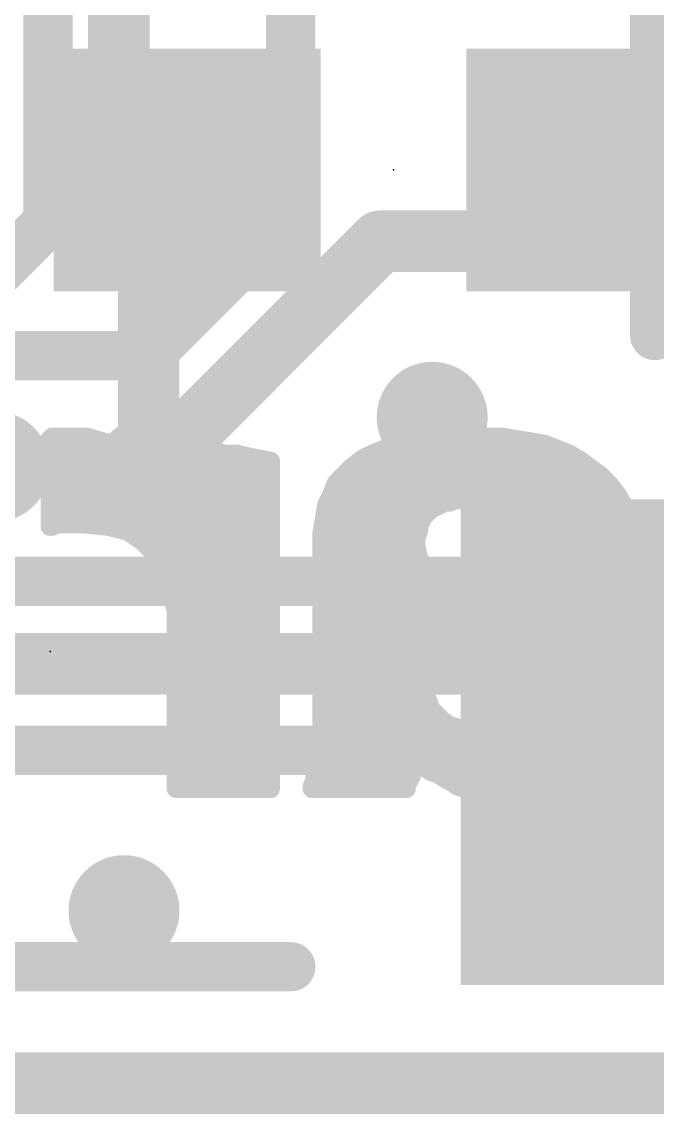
# Model space of a CAD drawing. Extents: x -25 to 77, y -62 to 26.
# Drawn here: x 13.092 to 15.71, y -0.127 to 4.372 of the extents above; entities that cross this region are included whole.
import ezdxf

# ---------------------------------------------------------------- set-up
doc = ezdxf.new("R2010")
doc.units = 0
for name, color, linetype in [('1', 12, 'CONTINUOUS'), ('16', 53, 'CONTINUOUS'), ('18', 110, 'CONTINUOUS'), ('20', 53, 'CONTINUOUS'), ('21', 41, 'CONTINUOUS'), ('22', 40, 'CONTINUOUS'), ('24', 53, 'CONTINUOUS')]:
    doc.layers.add(name, color=color, linetype=linetype)

# ---------------------------------------------------------------- blocks, each defined once
blk = doc.blocks.new('RECT')
blk.add_solid([(-0.5, -0.5), (0.5, -0.5), (-0.5, 0.5), (0.5, 0.5)])
blk = doc.blocks.new('ROUNDV')
at = {"const_width": 0.5}
blk.add_lwpolyline([(0, -0.25, 1), (0, 0.25, 1), (0, -0.25)], format="xyb", dxfattribs=at)

msp = doc.modelspace()

# ---------------------------------------------------------------- linework, layer by layer
at = {"layer": '1'}
for points, const_width in [([(13.2, 5.08), (13.2, 3.548)], 0.2032), ([(14.2, 5.08), (14.2, 3.5828)], 0.2032), ([(12.954, 3.302), (13.2, 3.548)], 0.2032), ([(13.6144, 2.9972), (14.2, 3.5828)], 0.2032), ([(14.5678, 3.468), (13.6144, 2.5146)], 0.254), ([(18.034, 3.468), (14.5678, 3.468)], 0.254), ([(12.446, 2.9972), (13.6144, 2.9972)], 0.2032), ([(0, 0), (25.4, 0)], 0.254)]:
    msp.add_lwpolyline(points, dxfattribs=dict(at, const_width=const_width))
for points, const_width in [([(13.2359, 3.5121, 1), (13.1641, 3.5839)], 0.1016), ([(14.2359, 3.5469, 1), (14.1641, 3.6187)], 0.1016), ([(14.1492, 3.5828, 1), (14.2508, 3.5828)], 0.1016), ([(13.1492, 3.548, 1), (13.2508, 3.548)], 0.1016), ([(14.5678, 3.5315, 1), (14.5678, 3.4045)], 0.127), ([(14.6127, 3.4231, 1), (14.5229, 3.5129)], 0.127), ([(13.5785, 3.0331, 1), (13.6503, 2.9613)], 0.1016), ([(13.6144, 2.9464, 1), (13.6144, 3.048)], 0.1016), ([(13.5695, 2.5595, 1), (13.6593, 2.4697)], 0.127)]:
    msp.add_lwpolyline(points, format="xyb", dxfattribs=dict(at, const_width=const_width))
at = {"layer": '16'}
for points, const_width in [([(13.4912, 4.6482), (13.4912, 3.9196)], 0.254), ([(13.4912, 3.9196), (13.6144, 3.7964)], 0.254), ([(13.6144, 3.6034), (13.6144, 3.7964)], 0.254), ([(13.6144, 3.6034), (13.7728, 3.7617)], 0.254), ([(13.6144, 2.5146), (13.6144, 3.6034)], 0.254), ([(17.7546, 2.0676), (10.8864, 2.0676)], 0.2032), ([(10.7188, 1.7272), (18.1102, 1.7272)], 0.254), ([(18.2626, 1.3716), (12.5476, 1.3716)], 0.2032), ([(0, 0), (25.4, 0)], 0.254)]:
    msp.add_lwpolyline(points, dxfattribs=dict(at, const_width=const_width))
at = {"layer": '16', "const_width": 0.127}
for points in [[(13.5361, 3.9645, 1), (13.4463, 3.8747)], [(13.4277, 3.9196, 1), (13.5547, 3.9196)], [(13.6779, 3.7964, 1), (13.5509, 3.7964)], [(13.5695, 3.7515, 1), (13.6593, 3.8413)], [(13.8177, 3.7168, 1), (13.7279, 3.8066)], [(13.6779, 3.6034, 1), (13.5509, 3.6034)], [(13.5695, 3.6483, 1), (13.6593, 3.5585)], [(13.5509, 3.6034, 1), (13.6779, 3.6034)], [(13.5509, 2.5146, 1), (13.6779, 2.5146)]]:
    msp.add_lwpolyline(points, format="xyb", dxfattribs=at)
at = {"layer": '20', "const_width": 0.2032}
msp.add_lwpolyline([(25.4, 0), (0, 0)], dxfattribs=at)
at = {"layer": '21', "const_width": 0.2032}
for points in [[(15.7, 4.73), (15.7, 3.08)], [(11.2, 0.48), (14.2, 0.48)]]:
    msp.add_lwpolyline(points, dxfattribs=at)
at = {"layer": '21', "const_width": 0.1016}
for points in [[(15.6492, 3.08, 1), (15.7508, 3.08)], [(14.2, 0.4292, 1), (14.2, 0.5308)]]:
    msp.add_lwpolyline(points, format="xyb", dxfattribs=at)
at = {"layer": '22', "const_width": 0.0762}
for points in [[(13.217, 2.663), (13.207, 2.653)], [(13.357, 2.663), (13.217, 2.663)], [(13.497, 2.623), (13.357, 2.663)], [(14.847, 2.663), (14.787, 2.653)], [(15.067, 2.663), (14.847, 2.663)], [(15.247, 2.633), (15.067, 2.663)], [(13.207, 2.653), (13.207, 2.293)], [(13.617, 2.543), (13.497, 2.623)], [(13.787, 2.623), (13.747, 2.633)], [(13.747, 2.633), (13.747, 2.363)], [(13.837, 2.613), (13.787, 2.623)], [(14.627, 2.623), (14.587, 2.613)], [(14.687, 2.643), (14.627, 2.623)], [(14.737, 2.653), (14.687, 2.643)], [(14.787, 2.653), (14.737, 2.653)], [(15.347, 2.593), (15.247, 2.633)], [(13.207, 2.5908), (13.5453, 2.5908)], [(13.747, 2.5908), (13.9858, 2.5908)], [(13.877, 2.603), (13.837, 2.613)], [(13.927, 2.593), (13.877, 2.603)], [(13.977, 2.593), (13.927, 2.593)], [(14.017, 2.583), (13.977, 2.593)], [(14.117, 2.563), (14.017, 2.583)], [(14.497, 2.573), (14.457, 2.543)], [(14.537, 2.593), (14.497, 2.573)], [(14.5326, 2.5908), (15.3507, 2.5908)], [(14.587, 2.613), (14.537, 2.593)], [(15.397, 2.563), (15.347, 2.593)], [(13.667, 2.493), (13.617, 2.543)], [(14.117, 1.213), (14.117, 2.563)], [(14.457, 2.543), (14.387, 2.473)], [(15.477, 2.503), (15.397, 2.563)], [(13.207, 2.5146), (13.6454, 2.5146)], [(13.707, 2.433), (13.667, 2.493)], [(13.747, 2.5146), (14.117, 2.5146)], [(14.4286, 2.5146), (15.4615, 2.5146)], [(15.517, 2.463), (15.477, 2.503)], [(13.207, 2.4384), (13.7034, 2.4384)], [(13.747, 2.4384), (14.117, 2.4384)], [(14.387, 2.473), (14.367, 2.423)], [(14.3732, 2.4384), (15.5355, 2.4384)], [(15.547, 2.423), (15.517, 2.463)], [(13.737, 2.363), (13.707, 2.433)], [(14.367, 2.423), (14.347, 2.383)], [(14.777, 2.363), (14.837, 2.393)], [(14.837, 2.393), (14.857, 2.393)], [(14.857, 2.393), (14.877, 2.403)], [(14.877, 2.403), (14.947, 2.403)], [(14.947, 2.403), (14.967, 2.413)], [(14.967, 2.413), (14.997, 2.403)], [(14.997, 2.403), (15.047, 2.403)], [(15.047, 2.403), (15.077, 2.393)], [(15.077, 2.393), (15.097, 2.393)], [(15.097, 2.393), (15.137, 2.373)], [(15.577, 2.373), (15.547, 2.423)], [(13.207, 2.3622), (14.117, 2.3622)], [(13.747, 2.363), (13.737, 2.363)], [(14.347, 2.383), (14.327, 2.263)], [(14.3435, 2.3622), (14.7762, 2.3622)], [(14.747, 2.333), (14.777, 2.363)], [(15.137, 2.373), (15.197, 2.313)], [(15.1478, 2.3622), (15.5806, 2.3622)], [(15.597, 2.313), (15.577, 2.373)], [(13.217, 2.293), (13.237, 2.303)], [(13.237, 2.303), (13.347, 2.303)], [(13.347, 2.303), (13.447, 2.293)], [(14.727, 2.293), (14.747, 2.333)], [(15.197, 2.313), (15.217, 2.273)], [(15.607, 2.263), (15.597, 2.313)], [(13.207, 2.293), (13.217, 2.293)], [(13.447, 2.293), (13.527, 2.273)], [(13.475, 2.286), (14.117, 2.286)], [(13.527, 2.273), (13.587, 2.233)], [(14.327, 2.263), (14.327, 1.363)], [(14.3308, 2.286), (14.727, 2.286)], [(14.717, 2.243), (14.727, 2.273)], [(14.727, 2.273), (14.727, 2.293)], [(15.2105, 2.286), (15.6024, 2.286)], [(15.217, 2.273), (15.217, 2.243)], [(15.617, 2.193), (15.607, 2.263)], [(13.587, 2.233), (13.647, 2.173)], [(14.717, 2.213), (14.717, 2.243)], [(14.727, 2.163), (14.717, 2.213)], [(15.217, 2.243), (15.227, 2.223)], [(15.227, 2.223), (15.227, 2.193)], [(13.6102, 2.2098), (14.117, 2.2098)], [(13.647, 2.173), (13.707, 2.033)], [(14.327, 2.2098), (14.7176, 2.2098)], [(15.227, 2.2098), (15.6146, 2.2098)], [(15.227, 2.193), (15.617, 2.193)], [(13.6639, 2.1336), (14.117, 2.1336)], [(14.327, 2.1336), (14.7491, 2.1336)], [(14.757, 2.123), (14.727, 2.163)], [(14.797, 2.093), (14.757, 2.123)], [(14.857, 2.073), (14.797, 2.093)], [(13.6965, 2.0574), (14.117, 2.0574)], [(13.707, 2.033), (13.727, 1.943)], [(14.327, 2.0574), (14.9259, 2.0574)], [(14.927, 2.063), (14.857, 2.073)], [(14.927, 2.063), (14.887, 1.853)], [(14.887, 1.853), (14.927, 2.063)], [(14.9259, 2.0574), (14.9718, 2.0574)], [(15.007, 2.053), (14.927, 2.063)], [(15.097, 2.043), (15.007, 2.053)], [(15.187, 2.023), (15.097, 2.043)], [(15.107, 1.813), (15.187, 2.023)], [(15.187, 2.023), (15.107, 1.813)], [(15.267, 2.013), (15.187, 2.023)], [(15.357, 1.993), (15.267, 2.013)], [(15.437, 1.963), (15.357, 1.993)], [(13.7185, 1.9812), (14.117, 1.9812)], [(13.727, 1.943), (13.727, 1.213)], [(14.327, 1.9812), (14.9114, 1.9812)], [(14.9114, 1.9812), (15.1711, 1.9812)], [(15.1711, 1.9812), (15.3885, 1.9812)], [(15.507, 1.923), (15.437, 1.963)], [(13.727, 1.905), (14.117, 1.905)], [(14.327, 1.905), (14.717, 1.905)], [(14.717, 1.723), (14.717, 1.913)], [(14.717, 1.913), (14.737, 1.903)], [(14.733, 1.905), (14.8969, 1.905)], [(14.737, 1.903), (14.747, 1.893)], [(14.8969, 1.905), (15.142, 1.905)], [(15.1421, 1.905), (15.525, 1.905)], [(15.567, 1.863), (15.507, 1.923)], [(14.747, 1.893), (14.767, 1.883)], [(14.767, 1.883), (14.777, 1.873)], [(14.777, 1.873), (14.797, 1.873)], [(14.797, 1.873), (14.837, 1.853)], [(14.837, 1.853), (14.887, 1.853)], [(14.887, 1.853), (14.907, 1.843)], [(15.617, 1.793), (15.567, 1.863)], [(13.727, 1.8288), (14.117, 1.8288)], [(14.327, 1.8288), (14.717, 1.8288)], [(14.907, 1.843), (14.947, 1.843)], [(14.947, 1.843), (14.977, 1.833)], [(14.977, 1.833), (15.017, 1.833)], [(15.017, 1.833), (15.047, 1.823)], [(15.0296, 1.8288), (15.113, 1.8288)], [(15.047, 1.823), (15.067, 1.823)], [(15.067, 1.823), (15.087, 1.813)], [(15.087, 1.813), (15.107, 1.813)], [(15.107, 1.813), (15.207, 1.763)], [(15.113, 1.8288), (15.5914, 1.8288)], [(15.207, 1.763), (15.247, 1.723)], [(15.647, 1.703), (15.617, 1.793)], [(13.727, 1.7526), (14.117, 1.7526)], [(14.327, 1.7526), (14.717, 1.7526)], [(14.727, 1.703), (14.717, 1.723)], [(15.2174, 1.7526), (15.6305, 1.7526)], [(15.247, 1.723), (15.267, 1.683)], [(13.727, 1.6764), (14.117, 1.6764)], [(14.327, 1.6764), (14.727, 1.6764)], [(14.727, 1.673), (14.727, 1.703)], [(14.737, 1.653), (14.727, 1.673)], [(15.267, 1.683), (15.267, 1.643)], [(15.267, 1.6764), (15.6494, 1.6764)], [(15.657, 1.593), (15.647, 1.703)], [(14.737, 1.623), (14.737, 1.653)], [(15.267, 1.643), (15.277, 1.613)], [(13.727, 1.6002), (14.117, 1.6002)], [(14.327, 1.6002), (14.7446, 1.6002)], [(14.747, 1.593), (14.737, 1.623)], [(14.767, 1.573), (14.747, 1.593)], [(15.277, 1.613), (15.267, 1.593)], [(15.267, 1.593), (15.267, 1.573)], [(15.2706, 1.6002), (15.6563, 1.6002)], [(15.657, 1.543), (15.657, 1.593)], [(14.777, 1.543), (14.767, 1.573)], [(14.827, 1.493), (14.777, 1.543)], [(15.267, 1.573), (15.257, 1.543)], [(15.257, 1.543), (15.257, 1.533)], [(15.647, 1.493), (15.657, 1.543)], [(13.727, 1.524), (14.117, 1.524)], [(14.327, 1.524), (14.796, 1.524)], [(14.857, 1.473), (14.827, 1.493)], [(15.247, 1.513), (15.217, 1.483)], [(15.257, 1.533), (15.247, 1.513)], [(15.2525, 1.524), (15.6532, 1.524)], [(15.627, 1.413), (15.647, 1.493)], [(13.727, 1.4478), (14.117, 1.4478)], [(14.327, 1.4478), (14.9578, 1.4478)], [(14.977, 1.443), (14.857, 1.473)], [(15.147, 1.453), (15.127, 1.443)], [(15.1366, 1.4478), (15.6357, 1.4478)], [(15.167, 1.453), (15.147, 1.453)], [(15.187, 1.463), (15.167, 1.453)], [(15.197, 1.473), (15.187, 1.463)], [(15.217, 1.483), (15.197, 1.473)], [(15.127, 1.443), (14.977, 1.443)], [(15.607, 1.373), (15.627, 1.413)], [(13.727, 1.3716), (14.117, 1.3716)], [(14.327, 1.363), (14.317, 1.343)], [(14.327, 1.3716), (15.6059, 1.3716)], [(15.577, 1.333), (15.607, 1.373)], [(14.317, 1.343), (14.317, 1.303)], [(14.697, 1.323), (14.707, 1.333)], [(14.697, 1.263), (14.697, 1.323)], [(14.707, 1.333), (14.707, 1.353)], [(14.707, 1.353), (14.727, 1.333)], [(14.727, 1.333), (14.747, 1.303)], [(15.517, 1.273), (15.577, 1.333)], [(13.727, 1.2954), (14.117, 1.2954)], [(14.307, 1.273), (14.297, 1.253)], [(14.317, 1.303), (14.307, 1.283)], [(14.307, 1.283), (14.307, 1.273)], [(14.3132, 1.2954), (14.697, 1.2954)], [(14.747, 1.303), (14.777, 1.283)], [(14.7584, 1.2954), (15.5394, 1.2954)], [(14.777, 1.283), (14.807, 1.273)], [(14.807, 1.273), (14.837, 1.253)], [(15.487, 1.253), (15.517, 1.273)], [(14.297, 1.243), (14.287, 1.223)], [(14.287, 1.223), (14.287, 1.213)], [(14.297, 1.253), (14.297, 1.243)], [(14.677, 1.233), (14.687, 1.243)], [(14.677, 1.213), (14.677, 1.233)], [(14.687, 1.253), (14.697, 1.263)], [(14.687, 1.243), (14.687, 1.253)], [(14.837, 1.253), (14.857, 1.243)], [(14.857, 1.243), (14.887, 1.223)], [(14.887, 1.223), (14.917, 1.213)], [(15.407, 1.213), (15.487, 1.253)], [(13.727, 1.2192), (14.117, 1.2192)], [(13.727, 1.213), (14.117, 1.213)], [(14.287, 1.2192), (14.677, 1.2192)], [(14.287, 1.213), (14.677, 1.213)], [(14.8984, 1.2192), (15.4194, 1.2192)], [(14.917, 1.213), (14.957, 1.203)], [(14.957, 1.203), (14.987, 1.193)], [(14.987, 1.193), (15.017, 1.193)], [(15.017, 1.193), (15.047, 1.183)], [(15.047, 1.183), (15.117, 1.183)], [(15.117, 1.183), (15.147, 1.173)], [(15.227, 1.173), (15.277, 1.183)], [(15.277, 1.183), (15.327, 1.183)], [(15.327, 1.183), (15.367, 1.203)], [(15.367, 1.203), (15.407, 1.213)], [(15.147, 1.173), (15.227, 1.173)]]:
    msp.add_lwpolyline(points, dxfattribs=at)
at = {"layer": '22', "const_width": 0.0381}
for points in [[(13.217, 2.6821, 1), (13.217, 2.644)], [(13.2305, 2.6495, 1), (13.2035, 2.6765)], [(13.3622, 2.6813, 1), (13.3518, 2.6447)], [(13.357, 2.644, 1), (13.357, 2.6821)], [(14.847, 2.6821, 1), (14.847, 2.644)], [(14.8501, 2.6442, 1), (14.8439, 2.6818)], [(15.0701, 2.6818, 1), (15.0639, 2.6442)], [(15.067, 2.644, 1), (15.067, 2.6821)], [(13.1935, 2.6665, 1), (13.2205, 2.6395)], [(13.2261, 2.653, 1), (13.188, 2.653)], [(13.5076, 2.6389, 1), (13.4864, 2.6071)], [(13.4918, 2.6047, 1), (13.5022, 2.6413)], [(13.766, 2.633, 1), (13.7279, 2.633)], [(13.7516, 2.6515, 1), (13.7424, 2.6145)], [(13.7907, 2.6417, 1), (13.7833, 2.6043)], [(13.7824, 2.6045, 1), (13.7916, 2.6415)], [(14.621, 2.6411, 1), (14.633, 2.6049)], [(14.6316, 2.6045, 1), (14.6224, 2.6415)], [(14.6833, 2.6617, 1), (14.6907, 2.6243)], [(14.693, 2.6249, 1), (14.681, 2.6611)], [(14.737, 2.6721, 1), (14.737, 2.634)], [(14.7407, 2.6343, 1), (14.7333, 2.6717)], [(14.7839, 2.6718, 1), (14.7901, 2.6342)], [(14.787, 2.634, 1), (14.787, 2.6721)], [(15.2541, 2.6507, 1), (15.2399, 2.6153)], [(15.2439, 2.6142, 1), (15.2501, 2.6518)], [(13.207, 2.6099, 1), (13.207, 2.5718)], [(13.5453, 2.5718, 1), (13.5453, 2.6099)], [(13.747, 2.6099, 1), (13.747, 2.5718)], [(13.8416, 2.6315, 1), (13.8324, 2.5945)], [(13.8333, 2.5943, 1), (13.8407, 2.6317)], [(13.8807, 2.6217, 1), (13.8733, 2.5843)], [(13.8724, 2.5845, 1), (13.8816, 2.6215)], [(13.927, 2.612, 1), (13.927, 2.5739)], [(13.9233, 2.5743, 1), (13.9307, 2.6117)], [(13.9816, 2.6115, 1), (13.9724, 2.5745)], [(13.977, 2.5739, 1), (13.977, 2.612)], [(13.9858, 2.5718, 1), (13.9858, 2.6099)], [(14.0207, 2.6017, 1), (14.0133, 2.5643)], [(14.0124, 2.5645, 1), (14.0216, 2.6015)], [(14.5084, 2.5578, 1), (14.4856, 2.5882)], [(14.5326, 2.6099, 1), (14.5326, 2.5718)], [(14.5299, 2.6107, 1), (14.5441, 2.5753)], [(14.5455, 2.576, 1), (14.5285, 2.61)], [(14.5824, 2.6315, 1), (14.5916, 2.5945)], [(14.5941, 2.5953, 1), (14.5799, 2.6307)], [(15.3568, 2.6093, 1), (15.3372, 2.5767)], [(15.3399, 2.5753, 1), (15.3541, 2.6107)], [(15.3507, 2.5718, 1), (15.3507, 2.6099)], [(13.6305, 2.5565, 1), (13.6035, 2.5295)], [(13.6064, 2.5271, 1), (13.6276, 2.5589)], [(14.1361, 2.563, 1), (14.098, 2.563)], [(14.1133, 2.5443, 1), (14.1207, 2.5817)], [(14.4456, 2.5582, 1), (14.4684, 2.5278)], [(14.4705, 2.5295, 1), (14.4435, 2.5565)], [(14.4885, 2.59, 1), (14.5055, 2.556)], [(15.4084, 2.5782, 1), (15.3856, 2.5478)], [(15.3872, 2.5467, 1), (15.4068, 2.5793)], [(13.207, 2.5337, 1), (13.207, 2.4956)], [(13.6454, 2.4956, 1), (13.6454, 2.5337)], [(13.6829, 2.5036, 1), (13.6511, 2.4824)], [(13.6535, 2.4795, 1), (13.6805, 2.5065)], [(13.747, 2.5337, 1), (13.747, 2.4956)], [(14.117, 2.4956, 1), (14.117, 2.5337)], [(14.4286, 2.5337, 1), (14.4286, 2.4956)], [(15.4905, 2.5165, 1), (15.4635, 2.4895)], [(15.4615, 2.4956, 1), (15.4615, 2.5337)], [(15.4656, 2.4878, 1), (15.4884, 2.5182)], [(13.207, 2.4575, 1), (13.207, 2.4194)], [(13.7034, 2.4194, 1), (13.7034, 2.4575)], [(13.747, 2.4575, 1), (13.747, 2.4194)], [(14.117, 2.4194, 1), (14.117, 2.4575)], [(14.3732, 2.4575, 1), (14.3732, 2.4194)], [(14.3735, 2.4865, 1), (14.4005, 2.4595)], [(14.4047, 2.4659, 1), (14.3693, 2.4801)], [(15.5322, 2.4744, 1), (15.5018, 2.4516)], [(15.5035, 2.4495, 1), (15.5305, 2.4765)], [(15.5355, 2.4194, 1), (15.5355, 2.4575)], [(13.7245, 2.4405, 1), (13.6895, 2.4255)], [(13.6911, 2.4224, 1), (13.7229, 2.4436)], [(14.3493, 2.4301, 1), (14.3847, 2.4159)], [(14.384, 2.4145, 1), (14.35, 2.4315)], [(14.837, 2.4121, 1), (14.837, 2.374)], [(14.8455, 2.376, 1), (14.8285, 2.41)], [(14.857, 2.374, 1), (14.857, 2.4121)], [(14.877, 2.4221, 1), (14.877, 2.384)], [(14.8855, 2.386, 1), (14.8685, 2.42)], [(14.9385, 2.42, 1), (14.9555, 2.386)], [(14.947, 2.384, 1), (14.947, 2.4221)], [(14.973, 2.4311, 1), (14.961, 2.3949)], [(14.9755, 2.396, 1), (14.9585, 2.43)], [(14.997, 2.4221, 1), (14.997, 2.384)], [(14.991, 2.3849, 1), (15.003, 2.4211)], [(15.053, 2.4211, 1), (15.041, 2.3849)], [(15.047, 2.384, 1), (15.047, 2.4221)], [(15.077, 2.4121, 1), (15.077, 2.374)], [(15.071, 2.3749, 1), (15.083, 2.4111)], [(15.1055, 2.41, 1), (15.0885, 2.376)], [(15.097, 2.374, 1), (15.097, 2.4121)], [(15.5633, 2.4328, 1), (15.5307, 2.4132)], [(15.5318, 2.4116, 1), (15.5622, 2.4344)], [(13.207, 2.3813, 1), (13.207, 2.3432)], [(13.737, 2.3821, 1), (13.737, 2.3439)], [(13.7195, 2.3555, 1), (13.7545, 2.3705)], [(13.747, 2.3439, 1), (13.747, 2.3821)], [(14.117, 2.3432, 1), (14.117, 2.3813)], [(14.3435, 2.3813, 1), (14.3435, 2.3432)], [(14.33, 2.3915, 1), (14.364, 2.3745)], [(14.3658, 2.3799, 1), (14.3282, 2.3861)], [(14.7685, 2.38, 1), (14.7855, 2.346)], [(14.7905, 2.3495, 1), (14.7635, 2.3765)], [(14.7762, 2.3432, 1), (14.7762, 2.3813)], [(14.8485, 2.41, 1), (14.8655, 2.376)], [(15.1505, 2.3865, 1), (15.1235, 2.3595)], [(15.1285, 2.356, 1), (15.1455, 2.39)], [(15.1478, 2.3813, 1), (15.1478, 2.3432)], [(15.5951, 2.379, 1), (15.5589, 2.367)], [(15.5607, 2.3632, 1), (15.5933, 2.3828)], [(15.5806, 2.3432, 1), (15.5806, 2.3813)], [(13.237, 2.322, 1), (13.237, 2.2839)], [(13.2455, 2.286, 1), (13.2285, 2.32)], [(13.3489, 2.322, 1), (13.3451, 2.284)], [(13.347, 2.2839, 1), (13.347, 2.322)], [(13.7279, 2.363, 1), (13.766, 2.363)], [(14.7335, 2.3465, 1), (14.7605, 2.3195)], [(14.764, 2.3245, 1), (14.73, 2.3415)], [(15.214, 2.3215, 1), (15.18, 2.3045)], [(15.1835, 2.2995, 1), (15.2105, 2.3265)], [(15.6157, 2.3167, 1), (15.5783, 2.3093)], [(13.207, 2.3121, 1), (13.207, 2.274)], [(13.188, 2.293, 1), (13.2261, 2.293)], [(13.2085, 2.31, 1), (13.2255, 2.276)], [(13.217, 2.274, 1), (13.217, 2.3121)], [(13.4516, 2.3115, 1), (13.4424, 2.2745)], [(13.4451, 2.274, 1), (13.4489, 2.312)], [(13.475, 2.3051, 1), (13.475, 2.267)], [(13.5376, 2.2889, 1), (13.5164, 2.2571)], [(13.5224, 2.2545, 1), (13.5316, 2.2915)], [(14.117, 2.267, 1), (14.117, 2.3051)], [(14.346, 2.263, 1), (14.3079, 2.263)], [(14.3308, 2.3051, 1), (14.3308, 2.267)], [(14.71, 2.3015, 1), (14.744, 2.2845)], [(14.7461, 2.293, 1), (14.708, 2.293)], [(14.7451, 2.267, 1), (14.7089, 2.279)], [(14.727, 2.267, 1), (14.727, 2.3051)], [(15.2105, 2.3051, 1), (15.2105, 2.267)], [(15.2361, 2.273, 1), (15.198, 2.273)], [(15.2, 2.2645, 1), (15.234, 2.2815)], [(15.5789, 2.307, 1), (15.6151, 2.319)], [(15.6259, 2.2657, 1), (15.5881, 2.2603)], [(15.6024, 2.267, 1), (15.6024, 2.3051)], [(13.6005, 2.2465, 1), (13.5735, 2.2195)], [(13.5764, 2.2171, 1), (13.5976, 2.2489)], [(14.3082, 2.2661, 1), (14.3458, 2.2599)], [(14.6989, 2.249, 1), (14.7351, 2.237)], [(14.7357, 2.2167, 1), (14.6983, 2.2093)], [(14.7361, 2.243, 1), (14.698, 2.243)], [(14.708, 2.273, 1), (14.7461, 2.273)], [(15.234, 2.2515, 1), (15.2, 2.2345)], [(15.198, 2.243, 1), (15.2361, 2.243)], [(15.2461, 2.223, 1), (15.208, 2.223)], [(15.21, 2.2145, 1), (15.244, 2.2315)], [(15.5883, 2.2593, 1), (15.6257, 2.2667)], [(13.6102, 2.2288, 1), (13.6102, 2.1907)], [(13.6645, 2.1805, 1), (13.6295, 2.1655)], [(13.6335, 2.1595, 1), (13.6605, 2.1865)], [(14.117, 2.1907, 1), (14.117, 2.2288)], [(14.327, 2.2288, 1), (14.327, 2.1907)], [(14.698, 2.213, 1), (14.7361, 2.213)], [(14.7176, 2.1907, 1), (14.7176, 2.2288)], [(15.227, 2.2288, 1), (15.227, 2.1907)], [(15.227, 2.2121, 1), (15.227, 2.174)], [(15.208, 2.193, 1), (15.2461, 2.193)], [(15.5981, 2.1903, 1), (15.6359, 2.1957)], [(15.6146, 2.1907, 1), (15.6146, 2.2288)], [(15.617, 2.174, 1), (15.617, 2.2121)], [(13.6639, 2.1526, 1), (13.6639, 2.1145)], [(14.117, 2.1145, 1), (14.117, 2.1526)], [(14.327, 2.1526, 1), (14.327, 2.1145)], [(14.7422, 2.1744, 1), (14.7118, 2.1516)], [(14.7083, 2.1593, 1), (14.7457, 2.1667)], [(14.7684, 2.1382, 1), (14.7456, 2.1078)], [(14.7491, 2.1145, 1), (14.7491, 2.1526)], [(14.7418, 2.1116, 1), (14.7722, 2.1344)], [(14.803, 2.1111, 1), (14.791, 2.0749)], [(14.7856, 2.0778, 1), (14.8084, 2.1082)], [(13.6965, 2.0764, 1), (13.6965, 2.0383)], [(13.7256, 2.0371, 1), (13.6884, 2.0289)], [(14.117, 2.0383, 1), (14.117, 2.0764)], [(14.327, 2.0764, 1), (14.327, 2.0383)], [(14.8597, 2.0919, 1), (14.8543, 2.0541)], [(14.851, 2.0549, 1), (14.863, 2.0911)], [(14.9259, 2.0764, 1), (14.9259, 2.0383)], [(14.9294, 2.0819, 1), (14.9246, 2.0441)], [(14.9457, 2.0594, 1), (14.9083, 2.0666)], [(14.9457, 2.0594, 1), (14.9083, 2.0666)], [(14.9243, 2.0441, 1), (14.9297, 2.0819)], [(14.9259, 2.0383, 1), (14.9259, 2.0764)], [(14.9718, 2.0383, 1), (14.9718, 2.0764)], [(15.0091, 2.0719, 1), (15.0049, 2.0341)], [(15.0046, 2.0341, 1), (15.0094, 2.0719)], [(15.1011, 2.0616, 1), (15.0929, 2.0244)], [(15.0949, 2.0241, 1), (15.0991, 2.0619)], [(13.6895, 2.0255, 1), (13.7245, 2.0405)], [(15.1894, 2.0419, 1), (15.1846, 2.0041)], [(15.2048, 2.0162, 1), (15.1692, 2.0298)], [(15.2048, 2.0162, 1), (15.1692, 2.0298)], [(15.1829, 2.0044, 1), (15.1911, 2.0416)], [(15.2711, 2.0316, 1), (15.2629, 1.9944)], [(15.2646, 1.9941, 1), (15.2694, 2.0319)], [(15.3637, 2.0108, 1), (15.3503, 1.9752)], [(15.3529, 1.9744, 1), (15.3611, 2.0116)], [(13.7185, 2.0002, 1), (13.7185, 1.9622)], [(13.7461, 1.943, 1), (13.708, 1.943)], [(14.117, 1.9622, 1), (14.117, 2.0002)], [(14.327, 2.0002, 1), (14.327, 1.9622)], [(14.9114, 2.0002, 1), (14.9114, 1.9622)], [(14.9114, 1.9622, 1), (14.9114, 2.0002)], [(15.1711, 2.0002, 1), (15.1711, 1.9622)], [(15.1711, 1.9622, 1), (15.1711, 2.0002)], [(15.3885, 1.9622, 1), (15.3885, 2.0002)], [(15.4465, 1.9795, 1), (15.4275, 1.9465)], [(15.4303, 1.9452, 1), (15.4437, 1.9808)], [(13.727, 1.9241, 1), (13.727, 1.886)], [(13.7084, 1.9389, 1), (13.7456, 1.9471)], [(14.117, 1.886, 1), (14.117, 1.9241)], [(14.327, 1.9241, 1), (14.327, 1.886)], [(14.7255, 1.93, 1), (14.7085, 1.896)], [(14.7361, 1.913, 1), (14.698, 1.913)], [(14.733, 1.9241, 1), (14.733, 1.886)], [(14.717, 1.886, 1), (14.717, 1.9241)], [(14.7505, 1.9165, 1), (14.7235, 1.8895)], [(14.7285, 1.886, 1), (14.7455, 1.92)], [(14.8969, 1.9241, 1), (14.8969, 1.886)], [(14.8969, 1.886, 1), (14.8969, 1.9241)], [(15.1421, 1.9241, 1), (15.1421, 1.886)], [(15.142, 1.886, 1), (15.142, 1.9241)], [(15.5205, 1.9365, 1), (15.4935, 1.9095)], [(15.4975, 1.9065, 1), (15.5165, 1.9395)], [(15.525, 1.886, 1), (15.525, 1.9241)], [(14.7555, 1.91, 1), (14.7385, 1.876)], [(14.7335, 1.8795, 1), (14.7605, 1.9065)], [(14.7805, 1.8965, 1), (14.7535, 1.8695)], [(14.777, 1.8921, 1), (14.777, 1.8539)], [(14.7585, 1.866, 1), (14.7755, 1.9)], [(14.7635, 1.8595, 1), (14.7905, 1.8865)], [(14.8055, 1.89, 1), (14.7885, 1.856)], [(14.797, 1.8539, 1), (14.797, 1.8921)], [(14.837, 1.872, 1), (14.837, 1.8339)], [(14.8955, 1.87, 1), (14.8785, 1.836)], [(14.887, 1.8339, 1), (14.887, 1.872)], [(15.5825, 1.8741, 1), (15.5515, 1.8519)], [(15.5535, 1.8495, 1), (15.5805, 1.8765)], [(13.727, 1.8478, 1), (13.727, 1.8097)], [(14.117, 1.8097, 1), (14.117, 1.8478)], [(14.327, 1.8478, 1), (14.327, 1.8097)], [(14.717, 1.8097, 1), (14.717, 1.8478)], [(14.8285, 1.836, 1), (14.8455, 1.87)], [(14.8683, 1.8566, 1), (14.9057, 1.8494)], [(14.8683, 1.8566, 1), (14.9057, 1.8494)], [(14.907, 1.8621, 1), (14.907, 1.824)], [(14.8985, 1.826, 1), (14.9155, 1.86)], [(14.953, 1.8611, 1), (14.941, 1.8249)], [(14.947, 1.824, 1), (14.947, 1.8621)], [(14.977, 1.8521, 1), (14.977, 1.814)], [(14.971, 1.8149, 1), (14.983, 1.8511)], [(15.023, 1.8511, 1), (15.011, 1.8149)], [(15.0296, 1.8478, 1), (15.0296, 1.8097)], [(15.017, 1.814, 1), (15.017, 1.8521)], [(15.047, 1.8421, 1), (15.047, 1.804)], [(15.041, 1.8049, 1), (15.053, 1.8411)], [(15.0755, 1.84, 1), (15.0585, 1.806)], [(15.067, 1.804, 1), (15.067, 1.8421)], [(15.087, 1.8321, 1), (15.087, 1.794)], [(15.0785, 1.796, 1), (15.0955, 1.83)], [(15.1155, 1.83, 1), (15.0985, 1.796)], [(15.113, 1.8478, 1), (15.113, 1.8097)], [(15.107, 1.794, 1), (15.107, 1.8321)], [(15.113, 1.8097, 1), (15.113, 1.8478)], [(15.5914, 1.8097, 1), (15.5914, 1.8478)], [(15.0892, 1.8198, 1), (15.1248, 1.8062)], [(15.0892, 1.8198, 1), (15.1248, 1.8062)], [(15.2205, 1.7765, 1), (15.1935, 1.7495)], [(15.6351, 1.799, 1), (15.5989, 1.787)], [(15.6015, 1.7819, 1), (15.6325, 1.8041)], [(13.727, 1.7717, 1), (13.727, 1.7336)], [(14.117, 1.7336, 1), (14.117, 1.7717)], [(14.327, 1.7717, 1), (14.327, 1.7336)], [(14.734, 1.7315, 1), (14.7, 1.7145)], [(14.717, 1.7336, 1), (14.717, 1.7717)], [(15.2174, 1.7717, 1), (15.2174, 1.7336)], [(15.1985, 1.746, 1), (15.2155, 1.78)], [(15.264, 1.7315, 1), (15.23, 1.7145)], [(15.2335, 1.7095, 1), (15.2605, 1.7365)], [(15.6305, 1.7336, 1), (15.6305, 1.7717)], [(13.727, 1.6955, 1), (13.727, 1.6574)], [(14.117, 1.6574, 1), (14.117, 1.6955)], [(14.327, 1.6955, 1), (14.327, 1.6574)], [(14.698, 1.723, 1), (14.7361, 1.723)], [(14.744, 1.6815, 1), (14.71, 1.6645)], [(14.7461, 1.703, 1), (14.708, 1.703)], [(14.71, 1.6945, 1), (14.744, 1.7115)], [(14.727, 1.6574, 1), (14.727, 1.6955)], [(15.2861, 1.683, 1), (15.248, 1.683)], [(15.267, 1.6955, 1), (15.267, 1.6574)], [(15.25, 1.6745, 1), (15.284, 1.6915)], [(15.666, 1.7047, 1), (15.628, 1.7013)], [(15.6289, 1.697, 1), (15.6651, 1.709)], [(15.6494, 1.6574, 1), (15.6494, 1.6955)], [(14.708, 1.673, 1), (14.7461, 1.673)], [(14.7561, 1.653, 1), (14.718, 1.653)], [(14.72, 1.6445, 1), (14.754, 1.6615)], [(15.2851, 1.649, 1), (15.2489, 1.637)], [(13.727, 1.6193, 1), (13.727, 1.5812)], [(14.117, 1.5812, 1), (14.117, 1.6193)], [(14.327, 1.6193, 1), (14.327, 1.5812)], [(14.7551, 1.629, 1), (14.7189, 1.617)], [(14.718, 1.623, 1), (14.7561, 1.623)], [(14.7605, 1.6065, 1), (14.7335, 1.5795)], [(14.7446, 1.5812, 1), (14.7446, 1.6193)], [(15.248, 1.643, 1), (15.2861, 1.643)], [(15.2861, 1.593, 1), (15.248, 1.593)], [(15.25, 1.6015, 1), (15.284, 1.5845)], [(15.2706, 1.6193, 1), (15.2706, 1.5812)], [(15.2589, 1.607, 1), (15.2951, 1.619)], [(15.294, 1.6045, 1), (15.26, 1.6215)], [(15.6761, 1.593, 1), (15.638, 1.593)], [(15.6563, 1.5812, 1), (15.6563, 1.6193)], [(14.7289, 1.587, 1), (14.7651, 1.599)], [(14.7851, 1.579, 1), (14.7489, 1.567)], [(14.7535, 1.5595, 1), (14.7805, 1.5865)], [(14.7905, 1.5565, 1), (14.7635, 1.5295)], [(15.2761, 1.543, 1), (15.238, 1.543)], [(15.248, 1.573, 1), (15.2861, 1.573)], [(15.2851, 1.567, 1), (15.2489, 1.579)], [(15.638, 1.5913, 1), (15.676, 1.5947)], [(15.6757, 1.5393, 1), (15.6383, 1.5467)], [(13.727, 1.5431, 1), (13.727, 1.505)], [(14.117, 1.505, 1), (14.117, 1.5431)], [(14.327, 1.5431, 1), (14.327, 1.505)], [(14.7589, 1.537, 1), (14.7951, 1.549)], [(14.796, 1.505, 1), (14.796, 1.5431)], [(14.8376, 1.5089, 1), (14.8164, 1.4771)], [(15.23, 1.5215, 1), (15.264, 1.5045)], [(15.2525, 1.5431, 1), (15.2525, 1.505)], [(15.2605, 1.4995, 1), (15.2335, 1.5265)], [(15.2389, 1.549, 1), (15.2751, 1.537)], [(15.238, 1.533, 1), (15.2761, 1.533)], [(15.274, 1.5245, 1), (15.24, 1.5415)], [(15.6655, 1.4884, 1), (15.6285, 1.4976)], [(15.638, 1.543, 1), (15.6761, 1.543)], [(15.6532, 1.505, 1), (15.6532, 1.5431)], [(13.727, 1.4668, 1), (13.727, 1.4287)], [(14.117, 1.4287, 1), (14.117, 1.4668)], [(14.327, 1.4668, 1), (14.327, 1.4287)], [(14.8135, 1.4795, 1), (14.8405, 1.5065)], [(14.8616, 1.4915, 1), (14.8524, 1.4545)], [(14.8464, 1.4571, 1), (14.8676, 1.4889)], [(14.9578, 1.4287, 1), (14.9578, 1.4668)], [(15.1366, 1.4668, 1), (15.1366, 1.4287)], [(15.147, 1.4721, 1), (15.147, 1.434)], [(15.1555, 1.436, 1), (15.1385, 1.47)], [(15.1585, 1.47, 1), (15.1755, 1.436)], [(15.167, 1.434, 1), (15.167, 1.4721)], [(15.1735, 1.4765, 1), (15.2005, 1.4495)], [(15.1885, 1.49, 1), (15.2055, 1.456)], [(15.1955, 1.446, 1), (15.1785, 1.48)], [(15.2105, 1.4595, 1), (15.1835, 1.4865)], [(15.2035, 1.4965, 1), (15.2305, 1.4695)], [(15.2255, 1.466, 1), (15.2085, 1.5)], [(15.6283, 1.4967, 1), (15.6657, 1.4893)], [(15.6357, 1.4287, 1), (15.6357, 1.4668)], [(14.977, 1.4621, 1), (14.977, 1.424)], [(14.9724, 1.4245, 1), (14.9816, 1.4615)], [(15.1185, 1.46, 1), (15.1355, 1.426)], [(15.127, 1.424, 1), (15.127, 1.4621)], [(15.644, 1.4045, 1), (15.61, 1.4215)], [(13.727, 1.3907, 1), (13.727, 1.3526)], [(14.117, 1.3526, 1), (14.117, 1.3907)], [(14.327, 1.3907, 1), (14.327, 1.3526)], [(14.344, 1.3545, 1), (14.31, 1.3715)], [(15.59, 1.3815, 1), (15.624, 1.3645)], [(15.6222, 1.3616, 1), (15.5918, 1.3844)], [(15.6059, 1.3526, 1), (15.6059, 1.3907)], [(15.6085, 1.4176, 1), (15.6455, 1.4084)], [(14.3, 1.3515, 1), (14.334, 1.3345)], [(14.3361, 1.343, 1), (14.298, 1.343)], [(14.3079, 1.363, 1), (14.346, 1.363)], [(14.6835, 1.3365, 1), (14.7105, 1.3095)], [(14.7161, 1.323, 1), (14.678, 1.323)], [(14.7205, 1.3665, 1), (14.6935, 1.3395)], [(14.7261, 1.353, 1), (14.688, 1.353)], [(14.688, 1.333, 1), (14.7261, 1.333)], [(14.7205, 1.3195, 1), (14.6935, 1.3465)], [(14.7429, 1.3436, 1), (14.7111, 1.3224)], [(14.7135, 1.3195, 1), (14.7405, 1.3465)], [(15.5618, 1.3444, 1), (15.5922, 1.3216)], [(15.5905, 1.3195, 1), (15.5635, 1.3465)], [(13.727, 1.3145, 1), (13.727, 1.2764)], [(14.117, 1.2764, 1), (14.117, 1.3145)], [(14.29, 1.2915, 1), (14.324, 1.2745)], [(14.3261, 1.283, 1), (14.288, 1.283)], [(14.324, 1.2645, 1), (14.29, 1.2815)], [(14.3132, 1.3145, 1), (14.3132, 1.2764)], [(14.298, 1.303, 1), (14.3361, 1.303)], [(14.334, 1.2945, 1), (14.3, 1.3115)], [(14.697, 1.2764, 1), (14.697, 1.3145)], [(14.7576, 1.3189, 1), (14.7364, 1.2871)], [(14.7311, 1.2924, 1), (14.7629, 1.3136)], [(14.7584, 1.3145, 1), (14.7584, 1.2764)], [(14.783, 1.3011, 1), (14.771, 1.2649)], [(14.7664, 1.2671, 1), (14.7876, 1.2989)], [(14.8176, 1.2889, 1), (14.7964, 1.2571)], [(14.801, 1.2549, 1), (14.813, 1.2911)], [(15.5035, 1.2865, 1), (15.5305, 1.2595)], [(15.5276, 1.2571, 1), (15.5064, 1.2889)], [(15.5394, 1.2764, 1), (15.5394, 1.3145)], [(14.3061, 1.223, 1), (14.268, 1.223)], [(14.28, 1.2615, 1), (14.314, 1.2445)], [(14.3161, 1.253, 1), (14.278, 1.253)], [(14.278, 1.243, 1), (14.3161, 1.243)], [(14.314, 1.2345, 1), (14.28, 1.2515)], [(14.288, 1.273, 1), (14.3261, 1.273)], [(14.6961, 1.233, 1), (14.658, 1.233)], [(14.6635, 1.2465, 1), (14.6905, 1.2195)], [(14.7061, 1.253, 1), (14.668, 1.253)], [(14.6735, 1.2665, 1), (14.7005, 1.2395)], [(14.668, 1.243, 1), (14.7061, 1.243)], [(14.7005, 1.2295, 1), (14.6735, 1.2565)], [(14.678, 1.263, 1), (14.7161, 1.263)], [(14.7105, 1.2495, 1), (14.6835, 1.2765)], [(14.8455, 1.27, 1), (14.8285, 1.236)], [(14.8264, 1.2371, 1), (14.8476, 1.2689)], [(14.8676, 1.2589, 1), (14.8464, 1.2271)], [(14.8485, 1.226, 1), (14.8655, 1.26)], [(14.893, 1.2411, 1), (14.881, 1.2049)], [(15.4764, 1.2689, 1), (15.4976, 1.2371)], [(15.4955, 1.236, 1), (15.4785, 1.27)], [(13.727, 1.2383, 1), (13.727, 1.2002)], [(13.727, 1.2321, 1), (13.727, 1.194)], [(13.708, 1.213, 1), (13.7461, 1.213)], [(14.098, 1.213, 1), (14.1361, 1.213)], [(14.117, 1.2002, 1), (14.117, 1.2383)], [(14.117, 1.194, 1), (14.117, 1.2321)], [(14.287, 1.2383, 1), (14.287, 1.2002)], [(14.287, 1.2321, 1), (14.287, 1.194)], [(14.27, 1.2315, 1), (14.304, 1.2145)], [(14.268, 1.213, 1), (14.3061, 1.213)], [(14.658, 1.213, 1), (14.6961, 1.213)], [(14.677, 1.2002, 1), (14.677, 1.2383)], [(14.677, 1.194, 1), (14.677, 1.2321)], [(14.8764, 1.2071, 1), (14.8976, 1.2389)], [(14.8984, 1.2383, 1), (14.8984, 1.2002)], [(14.9216, 1.2315, 1), (14.9124, 1.1945)], [(14.911, 1.1949, 1), (14.923, 1.2311)], [(14.963, 1.2211, 1), (14.951, 1.1849)], [(14.9524, 1.1845, 1), (14.9616, 1.2215)], [(14.987, 1.2121, 1), (14.987, 1.174)], [(14.981, 1.1749, 1), (14.993, 1.2111)], [(15.023, 1.2111, 1), (15.011, 1.1749)], [(15.017, 1.174, 1), (15.017, 1.2121)], [(15.047, 1.2021, 1), (15.047, 1.164)], [(15.041, 1.1649, 1), (15.053, 1.2011)], [(15.123, 1.2011, 1), (15.111, 1.1649)], [(15.117, 1.164, 1), (15.117, 1.2021)], [(15.277, 1.2021, 1), (15.277, 1.164)], [(15.2807, 1.1643, 1), (15.2733, 1.2017)], [(15.3185, 1.2, 1), (15.3355, 1.166)], [(15.327, 1.164, 1), (15.327, 1.2021)], [(15.3624, 1.2215, 1), (15.3716, 1.1845)], [(15.3755, 1.186, 1), (15.3585, 1.22)], [(15.3985, 1.23, 1), (15.4155, 1.196)], [(15.4116, 1.1945, 1), (15.4024, 1.2315)], [(15.4194, 1.2002, 1), (15.4194, 1.2383)], [(15.147, 1.1921, 1), (15.147, 1.154)], [(15.141, 1.1549, 1), (15.153, 1.1911)], [(15.2233, 1.1917, 1), (15.2307, 1.1543)], [(15.227, 1.154, 1), (15.227, 1.1921)]]:
    msp.add_lwpolyline(points, format="xyb", dxfattribs=at)
at = {"layer": '24'}
for p in [(14.6228, 3.7617), (13.208, 1.778)]:
    msp.add_point(p, dxfattribs=at)

# ---------------------------------------------------------------- block references
at = {"layer": '1', "xscale": 1.2, "yscale": 2}
msp.add_blockref('RECT', (15.5, 1.405), dxfattribs=at)
at = {"layer": '16', "xscale": 1.1}
for p in [(13.7728, 3.7617), (15.4728, 3.7617)]:
    msp.add_blockref('RECT', p, dxfattribs=at)
at = {"layer": '18', "xscale": 0.4572, "yscale": 0.4572}
for p in [(14.7828, 2.7432), (14.7828, 2.7432), (12.9794, 2.54), (12.9794, 2.54), (13.6144, 2.5146), (13.6144, 2.5146), (13.5128, 0.7112), (13.5128, 0.7112)]:
    msp.add_blockref('ROUNDV', p, dxfattribs=at)

doc.saveas('drawing.dxf')
